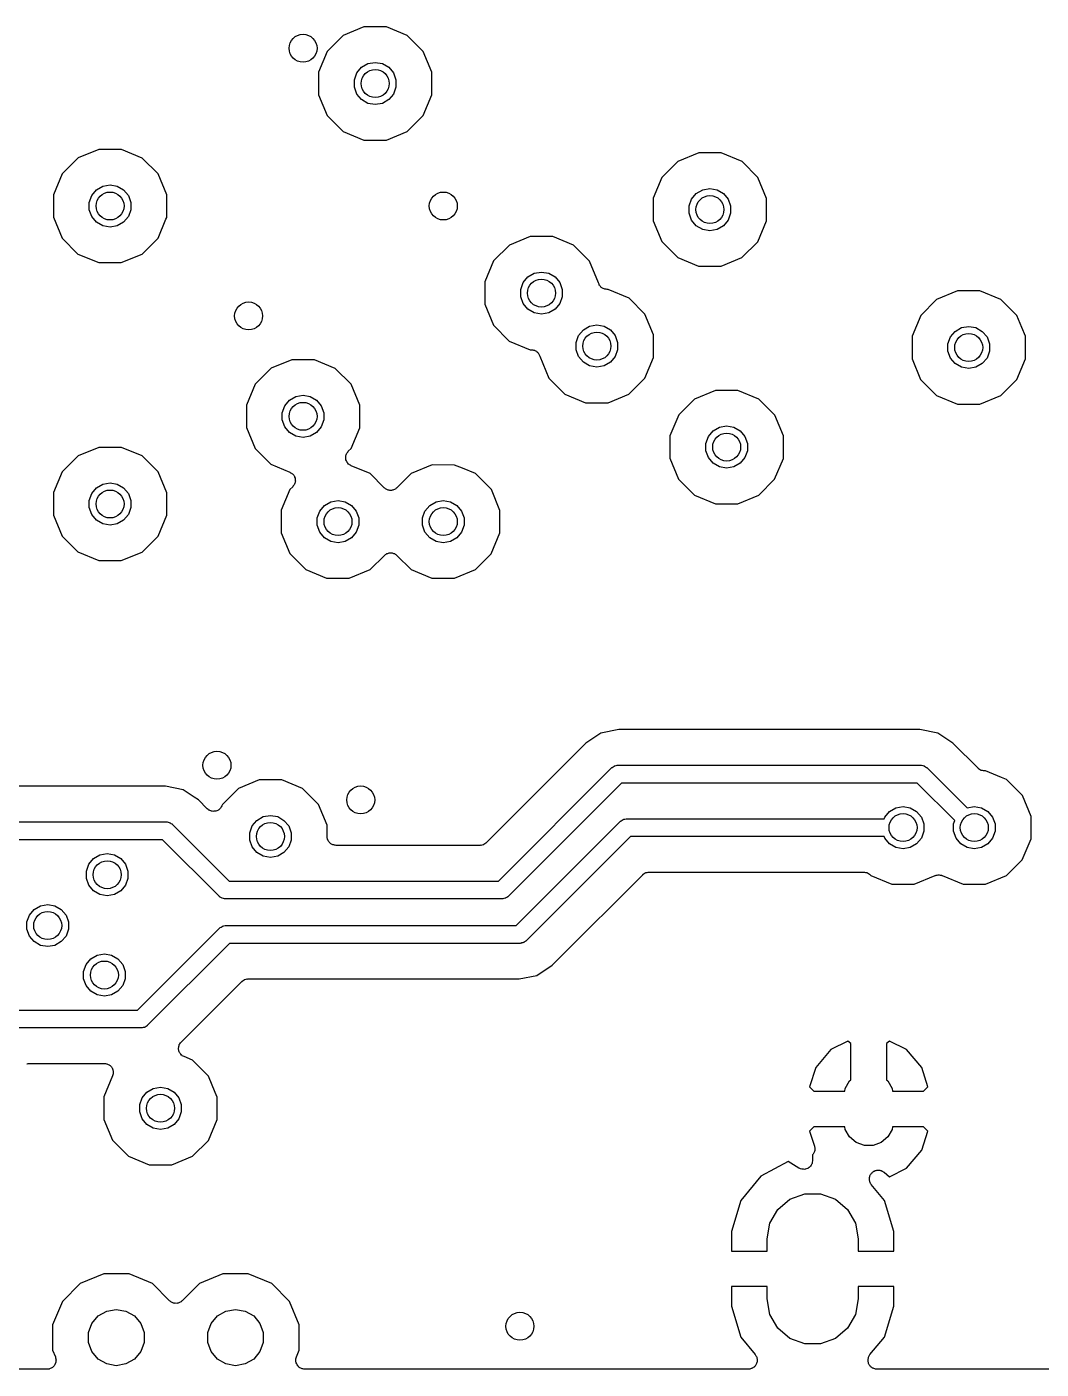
# Model space of a CAD drawing. Extents: x 10 to 287, y -200 to -10.
# Drawn here: x 131.28 to 145.73, y -141.2 to -122.06 of the extents above; entities that cross this region are included whole.
import ezdxf

# ---------------------------------------------------------------- set-up
doc = ezdxf.new("R2010")
doc.units = 0
doc.header["$MEASUREMENT"] = 0
doc.layers.add('BLACK', color=7, linetype='CONTINUOUS')

msp = doc.modelspace()

# ---------------------------------------------------------------- linework, layer by layer
at = {"layer": 'Black'}
for p, q in [((136.08, -122.057), (135.783, -122.18)), ((136.401, -122.057), (136.08, -122.057)), ((136.698, -122.181), (136.401, -122.057)), ((135.783, -122.18), (135.555, -122.407)), ((136.925, -122.408), (136.698, -122.181)), ((135.555, -122.407), (135.432, -122.704)), ((137.048, -122.705), (136.925, -122.408)), ((135.432, -122.704), (135.432, -123.025)), ((135.979, -122.714), (136.046, -122.634)), ((136.046, -122.634), (136.137, -122.582)), ((136.137, -122.582), (136.24, -122.564)), ((136.24, -122.564), (136.343, -122.582)), ((136.343, -122.582), (136.433, -122.634)), ((136.433, -122.634), (136.5, -122.714)), ((137.047, -123.026), (137.048, -122.705)), ((135.943, -122.813), (135.979, -122.714)), ((135.943, -122.917), (135.943, -122.813)), ((136.5, -122.714), (136.536, -122.813)), ((136.536, -122.813), (136.536, -122.917)), ((135.432, -123.025), (135.555, -123.322)), ((135.979, -123.015), (135.943, -122.917)), ((136.046, -123.095), (135.979, -123.015)), ((136.137, -123.148), (136.046, -123.095)), ((136.433, -123.095), (136.343, -123.148)), ((136.5, -123.015), (136.433, -123.095)), ((136.536, -122.917), (136.5, -123.015)), ((136.924, -123.323), (137.047, -123.026)), ((136.24, -123.166), (136.137, -123.148)), ((136.343, -123.148), (136.24, -123.166)), ((135.555, -123.322), (135.782, -123.549)), ((136.697, -123.55), (136.872, -123.375)), ((136.872, -123.375), (136.924, -123.323)), ((135.782, -123.549), (136.078, -123.672)), ((136.4, -123.673), (136.697, -123.55)), ((132.301, -123.805), (132.004, -123.927)), ((132.622, -123.805), (132.301, -123.805)), ((132.919, -123.928), (132.622, -123.805)), ((136.078, -123.672), (136.4, -123.673)), ((140.851, -123.855), (140.554, -123.978)), ((141.172, -123.856), (140.851, -123.855)), ((141.469, -123.979), (141.172, -123.856)), ((132.004, -123.927), (131.777, -124.154)), ((133.146, -124.155), (132.919, -123.928)), ((140.554, -123.978), (140.326, -124.205)), ((141.696, -124.206), (141.469, -123.979)), ((131.777, -124.154), (131.653, -124.451)), ((133.269, -124.452), (133.146, -124.155)), ((140.326, -124.205), (140.203, -124.502)), ((141.819, -124.503), (141.696, -124.206)), ((132.2, -124.462), (132.268, -124.382)), ((132.268, -124.382), (132.358, -124.33)), ((132.358, -124.33), (132.461, -124.312)), ((132.461, -124.312), (132.564, -124.33)), ((132.564, -124.33), (132.654, -124.382)), ((132.654, -124.382), (132.722, -124.462)), ((140.75, -124.513), (140.817, -124.433)), ((140.817, -124.433), (140.908, -124.38)), ((140.908, -124.38), (141.011, -124.362)), ((141.011, -124.362), (141.114, -124.38)), ((141.114, -124.38), (141.204, -124.433)), ((141.204, -124.433), (141.271, -124.513)), ((131.653, -124.451), (131.653, -124.772)), ((132.165, -124.56), (132.2, -124.462)), ((132.165, -124.665), (132.165, -124.56)), ((132.722, -124.462), (132.757, -124.56)), ((132.757, -124.56), (132.757, -124.665)), ((133.269, -124.774), (133.269, -124.452)), ((140.203, -124.502), (140.203, -124.823)), ((140.714, -124.611), (140.75, -124.513)), ((140.714, -124.715), (140.714, -124.611)), ((141.271, -124.513), (141.307, -124.611)), ((141.307, -124.611), (141.307, -124.715)), ((141.818, -124.825), (141.819, -124.503)), ((131.653, -124.772), (131.776, -125.069)), ((132.2, -124.763), (132.165, -124.665)), ((132.268, -124.843), (132.2, -124.763)), ((132.722, -124.763), (132.654, -124.843)), ((132.757, -124.665), (132.722, -124.763)), ((133.145, -125.071), (133.258, -124.8)), ((133.258, -124.8), (133.269, -124.774)), ((133.258, -124.8), (133.258, -124.8)), ((140.75, -124.814), (140.714, -124.715)), ((140.817, -124.894), (140.75, -124.814)), ((141.271, -124.814), (141.204, -124.894)), ((141.307, -124.715), (141.271, -124.814)), ((132.358, -124.895), (132.268, -124.843)), ((132.461, -124.913), (132.358, -124.895)), ((132.564, -124.895), (132.461, -124.913)), ((132.654, -124.843), (132.564, -124.895)), ((140.203, -124.823), (140.325, -125.12)), ((140.908, -124.946), (140.817, -124.894)), ((141.011, -124.964), (140.908, -124.946)), ((141.114, -124.946), (141.011, -124.964)), ((141.204, -124.894), (141.114, -124.946)), ((141.695, -125.121), (141.818, -124.825)), ((131.776, -125.069), (132.003, -125.297)), ((132.918, -125.298), (133.145, -125.071)), ((138.153, -125.169), (137.926, -125.396)), ((138.45, -125.047), (138.153, -125.169)), ((138.772, -125.047), (138.45, -125.047)), ((139.068, -125.17), (138.772, -125.047)), ((139.295, -125.398), (139.068, -125.17)), ((140.325, -125.12), (140.553, -125.348)), ((141.468, -125.348), (141.695, -125.121)), ((132.003, -125.297), (132.3, -125.42)), ((132.621, -125.42), (132.918, -125.298)), ((140.553, -125.348), (140.849, -125.471)), ((141.171, -125.471), (141.468, -125.348)), ((132.3, -125.42), (132.621, -125.42)), ((137.926, -125.396), (137.803, -125.693)), ((138.417, -125.624), (138.507, -125.572)), ((138.507, -125.572), (138.61, -125.554)), ((138.61, -125.554), (138.713, -125.572)), ((138.713, -125.572), (138.804, -125.624)), ((139.424, -125.709), (139.295, -125.398)), ((140.849, -125.471), (141.171, -125.471)), ((137.803, -125.693), (137.802, -126.014)), ((138.314, -125.802), (138.35, -125.704)), ((138.35, -125.704), (138.417, -125.624)), ((138.804, -125.624), (138.871, -125.704)), ((138.871, -125.704), (138.907, -125.802)), ((139.426, -125.719), (139.424, -125.709)), ((139.431, -125.728), (139.426, -125.719)), ((139.435, -125.739), (139.431, -125.728)), ((139.442, -125.747), (139.435, -125.739)), ((139.448, -125.757), (139.442, -125.747)), ((139.456, -125.764), (139.448, -125.757)), ((139.463, -125.773), (139.456, -125.764)), ((139.473, -125.778), (139.463, -125.773)), ((138.314, -125.907), (138.314, -125.802)), ((138.35, -126.005), (138.314, -125.907)), ((138.907, -125.907), (138.871, -126.005)), ((138.907, -125.802), (138.907, -125.907)), ((139.482, -125.785), (139.473, -125.778)), ((139.492, -125.789), (139.482, -125.785)), ((139.502, -125.795), (139.492, -125.789)), ((139.513, -125.797), (139.502, -125.795)), ((139.523, -125.8), (139.513, -125.797)), ((139.534, -125.8), (139.523, -125.8)), ((139.545, -125.802), (139.534, -125.8)), ((139.561, -125.802), (139.545, -125.802)), ((139.858, -125.926), (139.561, -125.802)), ((140.085, -126.153), (139.858, -125.926)), ((144.243, -125.945), (144.016, -126.172)), ((144.54, -125.822), (144.243, -125.945)), ((144.861, -125.822), (144.54, -125.822)), ((145.158, -125.946), (144.861, -125.822)), ((145.385, -126.173), (145.158, -125.946)), ((137.802, -126.014), (137.925, -126.311)), ((138.417, -126.085), (138.35, -126.005)), ((138.507, -126.137), (138.417, -126.085)), ((138.61, -126.155), (138.507, -126.137)), ((138.713, -126.137), (138.61, -126.155)), ((138.804, -126.085), (138.713, -126.137)), ((138.871, -126.005), (138.804, -126.085)), ((140.208, -126.45), (140.085, -126.153)), ((137.925, -126.311), (138.152, -126.539)), ((139.207, -126.38), (139.297, -126.327)), ((139.297, -126.327), (139.4, -126.309)), ((139.4, -126.309), (139.503, -126.327)), ((139.503, -126.327), (139.593, -126.38)), ((144.016, -126.172), (143.892, -126.469)), ((144.507, -126.4), (144.597, -126.347)), ((144.597, -126.347), (144.7, -126.329)), ((144.7, -126.329), (144.803, -126.347)), ((144.803, -126.347), (144.893, -126.4)), ((145.456, -126.345), (145.385, -126.173)), ((145.508, -126.47), (145.456, -126.345)), ((138.152, -126.539), (138.449, -126.662)), ((139.104, -126.558), (139.139, -126.46)), ((139.139, -126.46), (139.207, -126.38)), ((139.593, -126.38), (139.661, -126.46)), ((139.661, -126.46), (139.696, -126.558)), ((140.208, -126.771), (140.208, -126.45)), ((143.892, -126.469), (143.892, -126.79)), ((144.404, -126.578), (144.439, -126.48)), ((144.439, -126.48), (144.507, -126.4)), ((144.893, -126.4), (144.961, -126.48)), ((144.961, -126.48), (144.996, -126.578)), ((145.508, -126.791), (145.508, -126.47)), ((138.449, -126.662), (138.465, -126.662)), ((138.465, -126.662), (138.476, -126.664)), ((138.476, -126.664), (138.487, -126.664)), ((138.487, -126.664), (138.498, -126.668)), ((138.498, -126.668), (138.509, -126.67)), ((138.509, -126.67), (138.518, -126.675)), ((138.518, -126.675), (138.529, -126.679)), ((138.529, -126.679), (138.537, -126.686)), ((138.537, -126.686), (138.547, -126.692)), ((138.547, -126.692), (138.554, -126.7)), ((138.554, -126.7), (138.562, -126.707)), ((138.562, -126.707), (138.568, -126.717)), ((138.568, -126.717), (138.575, -126.726)), ((138.575, -126.726), (138.579, -126.736)), ((139.104, -126.662), (139.104, -126.558)), ((139.139, -126.76), (139.104, -126.662)), ((139.696, -126.662), (139.661, -126.76)), ((139.696, -126.558), (139.696, -126.662)), ((144.404, -126.682), (144.404, -126.578)), ((144.439, -126.78), (144.404, -126.682)), ((144.996, -126.682), (144.961, -126.78)), ((144.996, -126.578), (144.996, -126.682)), ((135.052, -126.804), (134.755, -126.927)), ((135.373, -126.805), (135.052, -126.804)), ((135.67, -126.928), (135.373, -126.805)), ((138.579, -126.736), (138.584, -126.746)), ((138.584, -126.746), (138.586, -126.756)), ((138.586, -126.756), (138.715, -127.067)), ((139.207, -126.84), (139.139, -126.76)), ((139.297, -126.893), (139.207, -126.84)), ((139.4, -126.911), (139.297, -126.893)), ((139.503, -126.893), (139.4, -126.911)), ((139.593, -126.84), (139.503, -126.893)), ((139.661, -126.76), (139.593, -126.84)), ((140.084, -127.068), (140.208, -126.771)), ((143.892, -126.79), (144.015, -127.087)), ((144.507, -126.86), (144.439, -126.78)), ((144.597, -126.913), (144.507, -126.86)), ((144.7, -126.931), (144.597, -126.913)), ((144.803, -126.913), (144.7, -126.931)), ((144.893, -126.86), (144.803, -126.913)), ((144.961, -126.78), (144.893, -126.86)), ((145.384, -127.088), (145.508, -126.791)), ((134.755, -126.927), (134.527, -127.154)), ((135.897, -127.155), (135.67, -126.928)), ((138.715, -127.067), (138.942, -127.294)), ((139.857, -127.295), (140.084, -127.068)), ((144.015, -127.087), (144.242, -127.314)), ((145.157, -127.315), (145.384, -127.088)), ((134.527, -127.154), (134.404, -127.451)), ((136.02, -127.452), (135.897, -127.155)), ((138.942, -127.294), (139.239, -127.418)), ((139.56, -127.418), (139.857, -127.295)), ((141.09, -127.242), (140.793, -127.365)), ((141.411, -127.242), (141.09, -127.242)), ((141.708, -127.366), (141.411, -127.242)), ((134.404, -127.451), (134.404, -127.772)), ((134.916, -127.56), (134.951, -127.462)), ((134.951, -127.462), (135.018, -127.382)), ((135.018, -127.382), (135.109, -127.329)), ((135.109, -127.329), (135.212, -127.311)), ((135.212, -127.311), (135.315, -127.329)), ((135.315, -127.329), (135.405, -127.382)), ((135.405, -127.382), (135.472, -127.462)), ((135.472, -127.462), (135.508, -127.56)), ((136.019, -127.774), (136.02, -127.452)), ((139.239, -127.418), (139.56, -127.418)), ((140.793, -127.365), (140.566, -127.592)), ((141.935, -127.593), (141.708, -127.366)), ((144.242, -127.314), (144.539, -127.438)), ((144.539, -127.438), (144.86, -127.438)), ((144.86, -127.438), (145.157, -127.315)), ((134.916, -127.664), (134.916, -127.56)), ((134.951, -127.763), (134.916, -127.664)), ((135.508, -127.664), (135.472, -127.763)), ((135.508, -127.56), (135.508, -127.664)), ((140.566, -127.592), (140.442, -127.889)), ((142.058, -127.89), (141.935, -127.593)), ((134.404, -127.772), (134.527, -128.069)), ((135.018, -127.843), (134.951, -127.763)), ((135.109, -127.895), (135.018, -127.843)), ((135.405, -127.843), (135.315, -127.895)), ((135.472, -127.763), (135.405, -127.843)), ((135.896, -128.07), (136.019, -127.774)), ((140.989, -127.9), (141.057, -127.82)), ((141.057, -127.82), (141.147, -127.767)), ((141.147, -127.767), (141.25, -127.749)), ((141.25, -127.749), (141.353, -127.767)), ((141.353, -127.767), (141.443, -127.82)), ((141.443, -127.82), (141.511, -127.9)), ((132.301, -128.054), (132.004, -128.177)), ((132.622, -128.054), (132.301, -128.054)), ((132.919, -128.177), (132.622, -128.054)), ((134.527, -128.069), (134.754, -128.296)), ((135.212, -127.913), (135.109, -127.895)), ((135.315, -127.895), (135.212, -127.913)), ((135.857, -128.11), (135.896, -128.07)), ((140.442, -127.889), (140.442, -128.21)), ((140.954, -127.998), (140.989, -127.9)), ((140.954, -128.102), (140.954, -127.998)), ((141.511, -127.9), (141.546, -127.998)), ((141.546, -127.998), (141.546, -128.102)), ((142.058, -128.211), (142.058, -127.89)), ((132.004, -128.177), (131.777, -128.404)), ((133.146, -128.405), (132.919, -128.177)), ((135.82, -128.188), (135.822, -128.18)), ((135.821, -128.202), (135.82, -128.188)), ((135.821, -128.216), (135.821, -128.202)), ((135.823, -128.224), (135.821, -128.216)), ((135.822, -128.18), (135.823, -128.172)), ((135.823, -128.172), (135.828, -128.159)), ((135.824, -128.232), (135.823, -128.224)), ((135.83, -128.245), (135.824, -128.232)), ((135.828, -128.159), (135.831, -128.146)), ((135.834, -128.258), (135.83, -128.245)), ((135.831, -128.146), (135.836, -128.139)), ((135.839, -128.265), (135.834, -128.258)), ((135.836, -128.139), (135.839, -128.131)), ((135.839, -128.131), (135.849, -128.121)), ((135.849, -128.121), (135.857, -128.11)), ((140.442, -128.21), (140.565, -128.507)), ((140.989, -128.2), (140.954, -128.102)), ((141.057, -128.28), (140.989, -128.2)), ((141.511, -128.2), (141.443, -128.28)), ((141.546, -128.102), (141.511, -128.2)), ((141.934, -128.508), (142.058, -128.211)), ((131.777, -128.404), (131.653, -128.7)), ((133.269, -128.702), (133.146, -128.405)), ((134.754, -128.296), (135.024, -128.409)), ((135.024, -128.409), (135.035, -128.416)), ((135.035, -128.416), (135.048, -128.422)), ((135.048, -128.422), (135.054, -128.428)), ((135.054, -128.428), (135.061, -128.432)), ((135.061, -128.432), (135.069, -128.443)), ((135.069, -128.443), (135.079, -128.453)), ((135.079, -128.453), (135.083, -128.461)), ((135.842, -128.272), (135.839, -128.265)), ((135.852, -128.282), (135.842, -128.272)), ((135.861, -128.293), (135.852, -128.282)), ((135.868, -128.298), (135.861, -128.293)), ((135.874, -128.303), (135.868, -128.298)), ((135.886, -128.309), (135.874, -128.303)), ((135.898, -128.317), (135.886, -128.309)), ((136.168, -128.429), (135.898, -128.317)), ((136.37, -128.632), (136.168, -128.429)), ((136.754, -128.428), (136.55, -128.632)), ((137.051, -128.305), (136.754, -128.428)), ((137.372, -128.306), (137.051, -128.305)), ((137.485, -128.352), (137.372, -128.306)), ((137.669, -128.429), (137.485, -128.352)), ((137.896, -128.656), (137.669, -128.429)), ((141.147, -128.333), (141.057, -128.28)), ((141.25, -128.351), (141.147, -128.333)), ((141.353, -128.333), (141.25, -128.351)), ((141.443, -128.28), (141.353, -128.333)), ((132.2, -128.711), (132.268, -128.631)), ((132.268, -128.631), (132.358, -128.579)), ((132.358, -128.579), (132.461, -128.561)), ((132.461, -128.561), (132.564, -128.579)), ((132.564, -128.579), (132.654, -128.631)), ((132.654, -128.631), (132.722, -128.711)), ((135.065, -128.616), (135.025, -128.655)), ((135.073, -128.604), (135.065, -128.616)), ((135.082, -128.594), (135.073, -128.604)), ((135.085, -128.587), (135.082, -128.594)), ((135.083, -128.461), (135.088, -128.467)), ((135.09, -128.58), (135.085, -128.587)), ((135.088, -128.467), (135.092, -128.481)), ((135.094, -128.566), (135.09, -128.58)), ((135.092, -128.481), (135.098, -128.493)), ((135.099, -128.554), (135.094, -128.566)), ((135.098, -128.493), (135.098, -128.501)), ((135.098, -128.501), (135.101, -128.509)), ((135.102, -128.537), (135.099, -128.545)), ((135.099, -128.545), (135.099, -128.554)), ((135.101, -128.509), (135.1, -128.523)), ((135.1, -128.523), (135.102, -128.537)), ((136.379, -128.638), (136.37, -128.632)), ((136.387, -128.646), (136.379, -128.638)), ((136.397, -128.651), (136.387, -128.646)), ((136.533, -128.646), (136.523, -128.651)), ((136.541, -128.638), (136.533, -128.646)), ((136.55, -128.632), (136.541, -128.638)), ((140.565, -128.507), (140.792, -128.734)), ((141.707, -128.735), (141.934, -128.508)), ((131.653, -128.7), (131.653, -129.022)), ((132.165, -128.81), (132.2, -128.711)), ((132.165, -128.914), (132.165, -128.81)), ((132.722, -128.711), (132.757, -128.81)), ((132.757, -128.81), (132.757, -128.914)), ((133.269, -129.023), (133.269, -128.702)), ((135.025, -128.655), (134.902, -128.952)), ((135.516, -128.883), (135.607, -128.831)), ((135.607, -128.831), (135.71, -128.812)), ((135.71, -128.812), (135.813, -128.831)), ((135.813, -128.831), (135.903, -128.883)), ((136.406, -128.657), (136.397, -128.651)), ((136.417, -128.66), (136.406, -128.657)), ((136.427, -128.665), (136.417, -128.66)), ((136.438, -128.666), (136.427, -128.665)), ((136.449, -128.668), (136.438, -128.666)), ((136.46, -128.668), (136.449, -128.668)), ((136.471, -128.668), (136.46, -128.668)), ((136.482, -128.666), (136.471, -128.668)), ((136.493, -128.665), (136.482, -128.666)), ((136.503, -128.66), (136.493, -128.665)), ((136.514, -128.657), (136.503, -128.66)), ((136.523, -128.651), (136.514, -128.657)), ((137.017, -128.883), (137.108, -128.831)), ((137.108, -128.831), (137.211, -128.812)), ((137.211, -128.812), (137.314, -128.831)), ((137.314, -128.831), (137.404, -128.883)), ((138.019, -128.953), (137.896, -128.656)), ((140.792, -128.734), (141.089, -128.858)), ((141.41, -128.858), (141.707, -128.735)), ((131.653, -129.022), (131.776, -129.319)), ((132.2, -129.012), (132.165, -128.914)), ((132.268, -129.092), (132.2, -129.012)), ((132.722, -129.012), (132.654, -129.092)), ((132.757, -128.914), (132.722, -129.012)), ((133.145, -129.32), (133.269, -129.023)), ((134.902, -128.952), (134.902, -129.273)), ((135.413, -129.061), (135.449, -128.963)), ((135.449, -128.963), (135.516, -128.883)), ((135.903, -128.883), (135.97, -128.963)), ((135.97, -128.963), (136.006, -129.061)), ((136.915, -129.061), (136.95, -128.963)), ((136.95, -128.963), (137.017, -128.883)), ((137.404, -128.883), (137.471, -128.963)), ((137.471, -128.963), (137.507, -129.061)), ((138.018, -129.275), (138.019, -128.953)), ((141.089, -128.858), (141.41, -128.858)), ((132.358, -129.145), (132.268, -129.092)), ((132.461, -129.163), (132.358, -129.145)), ((132.564, -129.145), (132.461, -129.163)), ((132.654, -129.092), (132.564, -129.145)), ((135.413, -129.166), (135.413, -129.061)), ((135.449, -129.264), (135.413, -129.166)), ((136.006, -129.166), (135.97, -129.264)), ((136.006, -129.061), (136.006, -129.166)), ((136.915, -129.166), (136.915, -129.061)), ((136.95, -129.264), (136.915, -129.166)), ((137.507, -129.166), (137.471, -129.264)), ((137.507, -129.061), (137.507, -129.166)), ((131.776, -129.319), (132.003, -129.546)), ((132.918, -129.547), (133.145, -129.32)), ((134.902, -129.273), (135.025, -129.57)), ((135.516, -129.344), (135.449, -129.264)), ((135.607, -129.396), (135.516, -129.344)), ((135.71, -129.414), (135.607, -129.396)), ((135.813, -129.396), (135.71, -129.414)), ((135.903, -129.344), (135.813, -129.396)), ((135.97, -129.264), (135.903, -129.344)), ((137.017, -129.344), (136.95, -129.264)), ((137.108, -129.396), (137.017, -129.344)), ((137.211, -129.414), (137.108, -129.396)), ((137.314, -129.396), (137.211, -129.414)), ((137.404, -129.344), (137.314, -129.396)), ((137.471, -129.264), (137.404, -129.344)), ((137.895, -129.571), (138.018, -129.275)), ((132.003, -129.546), (132.3, -129.669)), ((132.621, -129.67), (132.918, -129.547)), ((135.025, -129.57), (135.252, -129.798)), ((136.167, -129.798), (136.371, -129.595)), ((136.371, -129.595), (136.38, -129.588)), ((136.38, -129.588), (136.388, -129.581)), ((136.388, -129.581), (136.398, -129.576)), ((136.398, -129.576), (136.407, -129.569)), ((136.407, -129.569), (136.418, -129.567)), ((136.418, -129.567), (136.428, -129.562)), ((136.428, -129.562), (136.439, -129.561)), ((136.439, -129.561), (136.449, -129.558)), ((136.449, -129.558), (136.461, -129.559)), ((136.461, -129.559), (136.472, -129.558)), ((136.472, -129.558), (136.482, -129.561)), ((136.482, -129.561), (136.493, -129.562)), ((136.493, -129.562), (136.503, -129.567)), ((136.503, -129.567), (136.514, -129.57)), ((136.514, -129.57), (136.523, -129.576)), ((136.523, -129.576), (136.533, -129.581)), ((136.533, -129.581), (136.541, -129.589)), ((136.541, -129.589), (136.55, -129.595)), ((136.55, -129.595), (136.753, -129.798)), ((137.668, -129.798), (137.895, -129.571)), ((132.3, -129.669), (132.621, -129.67)), ((135.252, -129.798), (135.548, -129.921)), ((135.548, -129.921), (135.87, -129.921)), ((135.87, -129.921), (136.167, -129.798)), ((136.753, -129.798), (137.049, -129.921)), ((137.049, -129.921), (137.371, -129.921)), ((137.371, -129.921), (137.668, -129.798)), ((139.713, -132.08), (139.458, -132.131)), ((144.005, -132.08), (139.713, -132.08)), ((144.26, -132.131), (144.005, -132.08)), ((139.242, -132.275), (137.823, -133.694)), ((139.458, -132.131), (139.242, -132.275)), ((144.476, -132.275), (144.26, -132.131)), ((144.833, -132.632), (144.476, -132.275)), ((137.996, -134.239), (139.61, -132.625)), ((139.61, -132.625), (139.615, -132.622)), ((139.615, -132.622), (139.618, -132.618)), ((139.618, -132.618), (139.633, -132.609)), ((139.633, -132.609), (139.646, -132.6)), ((139.646, -132.6), (139.652, -132.598)), ((139.652, -132.598), (139.657, -132.596)), ((139.657, -132.596), (139.673, -132.593)), ((139.673, -132.593), (139.689, -132.588)), ((139.689, -132.588), (139.694, -132.589)), ((139.694, -132.589), (139.7, -132.588)), ((139.7, -132.588), (144.018, -132.588)), ((144.018, -132.588), (144.024, -132.589)), ((144.024, -132.589), (144.029, -132.588)), ((144.029, -132.588), (144.045, -132.593)), ((144.045, -132.593), (144.061, -132.596)), ((144.061, -132.596), (144.066, -132.598)), ((144.066, -132.598), (144.072, -132.6)), ((144.072, -132.6), (144.085, -132.609)), ((144.085, -132.609), (144.1, -132.618)), ((144.1, -132.618), (144.103, -132.622)), ((144.103, -132.622), (144.108, -132.625)), ((144.108, -132.625), (144.677, -133.194)), ((144.838, -132.635), (144.833, -132.632)), ((144.841, -132.64), (144.838, -132.635)), ((144.856, -132.648), (144.841, -132.64)), ((144.869, -132.658), (144.856, -132.648)), ((144.875, -132.659), (144.869, -132.658)), ((144.879, -132.662), (144.875, -132.659)), ((144.896, -132.665), (144.879, -132.662)), ((144.912, -132.669), (144.896, -132.665)), ((134.587, -132.796), (134.29, -132.919)), ((134.908, -132.796), (134.587, -132.796)), ((135.205, -132.92), (134.908, -132.796)), ((139.753, -132.842), (138.139, -134.456)), ((143.965, -132.842), (139.753, -132.842)), ((144.501, -133.378), (143.965, -132.842)), ((144.917, -132.668), (144.912, -132.669)), ((144.923, -132.669), (144.917, -132.668)), ((144.941, -132.669), (144.923, -132.669)), ((145.168, -132.763), (144.941, -132.669)), ((145.238, -132.793), (145.168, -132.763)), ((145.465, -133.02), (145.238, -132.793)), ((133.25, -132.888), (130.397, -132.888)), ((133.504, -132.939), (133.25, -132.888)), ((133.661, -133.044), (133.504, -132.939)), ((133.72, -133.083), (133.661, -133.044)), ((134.29, -132.919), (134.063, -133.146)), ((135.432, -133.147), (135.205, -132.92)), ((145.588, -133.317), (145.465, -133.02)), ((133.846, -133.209), (133.72, -133.083)), ((133.858, -133.217), (133.846, -133.209)), ((133.868, -133.227), (133.858, -133.217)), ((133.876, -133.23), (133.868, -133.227)), ((133.882, -133.235), (133.876, -133.23)), ((133.896, -133.238), (133.882, -133.235)), ((133.908, -133.243), (133.896, -133.238)), ((133.969, -133.242), (133.961, -133.243)), ((133.981, -133.236), (133.969, -133.242)), ((133.995, -133.232), (133.981, -133.236)), ((134.001, -133.227), (133.995, -133.232)), ((134.009, -133.224), (134.001, -133.227)), ((134.019, -133.214), (134.009, -133.224)), ((134.03, -133.205), (134.019, -133.214)), ((134.034, -133.198), (134.03, -133.205)), ((134.04, -133.192), (134.034, -133.198)), ((134.046, -133.18), (134.04, -133.192)), ((134.053, -133.168), (134.046, -133.18)), ((134.063, -133.146), (134.053, -133.168)), ((135.555, -133.444), (135.432, -133.147)), ((143.571, -133.247), (143.661, -133.194)), ((143.661, -133.194), (143.764, -133.176)), ((143.764, -133.176), (143.867, -133.194)), ((143.867, -133.194), (143.957, -133.247)), ((144.677, -133.194), (144.78, -133.176)), ((144.677, -133.194), (144.677, -133.194)), ((144.78, -133.176), (144.883, -133.194)), ((144.883, -133.194), (144.973, -133.247)), ((130.385, -133.396), (133.262, -133.396)), ((133.262, -133.396), (133.268, -133.397)), ((133.268, -133.397), (133.273, -133.397)), ((133.273, -133.397), (133.289, -133.401)), ((133.289, -133.401), (133.306, -133.404)), ((133.306, -133.404), (133.31, -133.407)), ((133.31, -133.407), (133.316, -133.408)), ((133.316, -133.408), (133.329, -133.418)), ((133.329, -133.418), (133.344, -133.426)), ((133.344, -133.426), (133.347, -133.43)), ((133.347, -133.43), (133.352, -133.433)), ((133.352, -133.433), (134.158, -134.239)), ((133.917, -133.244), (133.908, -133.243)), ((133.925, -133.246), (133.917, -133.244)), ((133.939, -133.245), (133.925, -133.246)), ((133.953, -133.245), (133.939, -133.245)), ((133.961, -133.243), (133.953, -133.245)), ((134.486, -133.454), (134.554, -133.374)), ((134.554, -133.374), (134.644, -133.321)), ((134.644, -133.321), (134.747, -133.303)), ((134.747, -133.303), (134.85, -133.321)), ((134.85, -133.321), (134.94, -133.374)), ((134.94, -133.374), (135.008, -133.454)), ((138.25, -134.874), (139.737, -133.387)), ((139.737, -133.387), (139.742, -133.384)), ((139.742, -133.384), (139.745, -133.38)), ((139.745, -133.38), (139.76, -133.371)), ((139.76, -133.371), (139.773, -133.362)), ((139.773, -133.362), (139.779, -133.36)), ((139.779, -133.36), (139.784, -133.358)), ((139.784, -133.358), (139.8, -133.355)), ((139.8, -133.355), (139.816, -133.35)), ((139.816, -133.35), (139.821, -133.351)), ((139.821, -133.351), (139.827, -133.35)), ((139.827, -133.35), (143.495, -133.35)), ((143.495, -133.35), (143.503, -133.327)), ((143.503, -133.327), (143.571, -133.247)), ((143.957, -133.247), (144.025, -133.327)), ((144.025, -133.327), (144.06, -133.425)), ((144.06, -133.425), (144.06, -133.529)), ((144.484, -133.425), (144.501, -133.378)), ((144.484, -133.529), (144.484, -133.425)), ((144.973, -133.247), (145.041, -133.327)), ((145.041, -133.327), (145.076, -133.425)), ((145.076, -133.425), (145.076, -133.529)), ((145.588, -133.638), (145.588, -133.317)), ((134.451, -133.552), (134.486, -133.454)), ((134.451, -133.656), (134.451, -133.552)), ((135.008, -133.454), (135.043, -133.552)), ((135.043, -133.552), (135.043, -133.656)), ((135.555, -133.604), (135.555, -133.444)), ((135.557, -133.615), (135.555, -133.604)), ((135.557, -133.626), (135.557, -133.615)), ((139.88, -133.604), (138.393, -135.091)), ((143.495, -133.604), (139.88, -133.604)), ((143.503, -133.627), (143.495, -133.604)), ((144.06, -133.529), (144.025, -133.627)), ((144.519, -133.627), (144.484, -133.529)), ((145.076, -133.529), (145.041, -133.627)), ((133.21, -133.65), (130.437, -133.65)), ((134.015, -134.456), (133.21, -133.65)), ((134.486, -133.754), (134.451, -133.656)), ((134.554, -133.834), (134.486, -133.754)), ((135.008, -133.754), (134.94, -133.834)), ((135.043, -133.656), (135.008, -133.754)), ((135.56, -133.636), (135.557, -133.626)), ((135.562, -133.647), (135.56, -133.636)), ((135.568, -133.657), (135.562, -133.647)), ((135.572, -133.667), (135.568, -133.657)), ((135.579, -133.676), (135.572, -133.667)), ((135.584, -133.686), (135.579, -133.676)), ((135.593, -133.693), (135.584, -133.686)), ((135.6, -133.701), (135.593, -133.693)), ((135.61, -133.707), (135.6, -133.701)), ((135.618, -133.714), (135.61, -133.707)), ((135.629, -133.718), (135.618, -133.714)), ((135.638, -133.723), (135.629, -133.718)), ((135.649, -133.725), (135.638, -133.723)), ((135.66, -133.729), (135.649, -133.725)), ((135.671, -133.729), (135.66, -133.729)), ((135.682, -133.731), (135.671, -133.729)), ((137.733, -133.731), (135.682, -133.731)), ((137.739, -133.73), (137.733, -133.731)), ((137.744, -133.731), (137.739, -133.73)), ((137.76, -133.726), (137.744, -133.731)), ((137.777, -133.723), (137.76, -133.726)), ((137.782, -133.721), (137.777, -133.723)), ((137.787, -133.719), (137.782, -133.721)), ((137.801, -133.71), (137.787, -133.719)), ((137.815, -133.701), (137.801, -133.71)), ((137.819, -133.697), (137.815, -133.701)), ((137.823, -133.694), (137.819, -133.697)), ((143.571, -133.707), (143.503, -133.627)), ((143.661, -133.76), (143.571, -133.707)), ((143.764, -133.778), (143.661, -133.76)), ((143.867, -133.76), (143.764, -133.778)), ((143.957, -133.707), (143.867, -133.76)), ((144.025, -133.627), (143.957, -133.707)), ((144.587, -133.707), (144.519, -133.627)), ((144.677, -133.76), (144.587, -133.707)), ((144.78, -133.778), (144.677, -133.76)), ((144.883, -133.76), (144.78, -133.778)), ((144.973, -133.707), (144.883, -133.76)), ((145.041, -133.627), (144.973, -133.707)), ((145.464, -133.935), (145.588, -133.638)), ((132.124, -134.098), (132.159, -134)), ((132.159, -134), (132.227, -133.92)), ((132.227, -133.92), (132.317, -133.867)), ((132.317, -133.867), (132.42, -133.849)), ((132.42, -133.849), (132.523, -133.867)), ((132.523, -133.867), (132.613, -133.92)), ((132.613, -133.92), (132.681, -134)), ((132.681, -134), (132.716, -134.098)), ((134.644, -133.887), (134.554, -133.834)), ((134.747, -133.905), (134.644, -133.887)), ((134.85, -133.887), (134.747, -133.905)), ((134.94, -133.834), (134.85, -133.887)), ((145.237, -134.162), (145.464, -133.935)), ((132.124, -134.202), (132.124, -134.098)), ((132.716, -134.098), (132.716, -134.202)), ((138.852, -135.35), (140.053, -134.149)), ((140.053, -134.149), (140.057, -134.146)), ((140.057, -134.146), (140.061, -134.142)), ((140.061, -134.142), (140.075, -134.133)), ((140.075, -134.133), (140.089, -134.124)), ((140.089, -134.124), (140.094, -134.122)), ((140.094, -134.122), (140.099, -134.12)), ((140.099, -134.12), (140.116, -134.117)), ((140.116, -134.117), (140.132, -134.112)), ((140.132, -134.112), (140.137, -134.113)), ((140.137, -134.113), (140.143, -134.112)), ((140.143, -134.112), (143.204, -134.112)), ((143.204, -134.112), (143.209, -134.113)), ((143.209, -134.113), (143.215, -134.112)), ((143.215, -134.112), (143.231, -134.117)), ((143.231, -134.117), (143.247, -134.12)), ((143.247, -134.12), (143.252, -134.122)), ((143.252, -134.122), (143.258, -134.124)), ((143.258, -134.124), (143.271, -134.133)), ((143.271, -134.133), (143.286, -134.142)), ((143.286, -134.142), (143.289, -134.146)), ((143.289, -134.146), (143.294, -134.149)), ((143.294, -134.149), (143.306, -134.161)), ((143.306, -134.161), (143.603, -134.285)), ((143.924, -134.285), (144.224, -134.161)), ((144.224, -134.161), (144.229, -134.16)), ((144.229, -134.16), (144.234, -134.157)), ((144.234, -134.157), (144.251, -134.155)), ((144.251, -134.155), (144.267, -134.151)), ((144.267, -134.151), (144.272, -134.152)), ((144.272, -134.152), (144.278, -134.151)), ((144.278, -134.151), (144.294, -134.155)), ((144.294, -134.155), (144.311, -134.157)), ((144.311, -134.157), (144.316, -134.16)), ((144.316, -134.16), (144.321, -134.161)), ((144.321, -134.161), (144.619, -134.285)), ((144.94, -134.285), (145.237, -134.162)), ((132.159, -134.3), (132.124, -134.202)), ((132.227, -134.38), (132.159, -134.3)), ((132.317, -134.433), (132.227, -134.38)), ((132.613, -134.38), (132.523, -134.433)), ((132.681, -134.3), (132.613, -134.38)), ((132.716, -134.202), (132.681, -134.3)), ((134.158, -134.239), (137.996, -134.239)), ((143.603, -134.285), (143.924, -134.285)), ((144.619, -134.285), (144.94, -134.285)), ((131.469, -134.591), (131.572, -134.573)), ((131.572, -134.573), (131.675, -134.591)), ((132.42, -134.451), (132.317, -134.433)), ((132.523, -134.433), (132.42, -134.451)), ((134.02, -134.459), (134.015, -134.456)), ((134.023, -134.463), (134.02, -134.459)), ((134.038, -134.472), (134.023, -134.463)), ((134.051, -134.481), (134.038, -134.472)), ((134.057, -134.483), (134.051, -134.481)), ((134.061, -134.485), (134.057, -134.483)), ((134.078, -134.488), (134.061, -134.485)), ((134.094, -134.493), (134.078, -134.488)), ((134.099, -134.492), (134.094, -134.493)), ((134.105, -134.493), (134.099, -134.492)), ((138.049, -134.493), (134.105, -134.493)), ((138.055, -134.492), (138.049, -134.493)), ((138.06, -134.493), (138.055, -134.492)), ((138.076, -134.488), (138.06, -134.493)), ((138.092, -134.485), (138.076, -134.488)), ((138.097, -134.483), (138.092, -134.485)), ((138.103, -134.481), (138.097, -134.483)), ((138.116, -134.472), (138.103, -134.481)), ((138.131, -134.463), (138.116, -134.472)), ((138.134, -134.459), (138.131, -134.463)), ((138.139, -134.456), (138.134, -134.459)), ((131.276, -134.822), (131.311, -134.724)), ((131.311, -134.724), (131.379, -134.644)), ((131.379, -134.644), (131.469, -134.591)), ((131.675, -134.591), (131.765, -134.644)), ((131.765, -134.644), (131.833, -134.724)), ((131.833, -134.724), (131.868, -134.822)), ((131.276, -134.926), (131.276, -134.822)), ((131.311, -135.024), (131.276, -134.926)), ((131.868, -134.926), (131.833, -135.024)), ((131.868, -134.822), (131.868, -134.926)), ((132.854, -136.08), (134.022, -134.911)), ((134.022, -134.911), (134.027, -134.908)), ((134.027, -134.908), (134.03, -134.904)), ((134.03, -134.904), (134.045, -134.895)), ((134.045, -134.895), (134.058, -134.886)), ((134.058, -134.886), (134.064, -134.884)), ((134.064, -134.884), (134.069, -134.882)), ((134.069, -134.882), (134.085, -134.879)), ((134.085, -134.879), (134.101, -134.874)), ((134.101, -134.874), (134.106, -134.875)), ((134.106, -134.875), (134.112, -134.874)), ((134.112, -134.874), (138.25, -134.874)), ((131.379, -135.104), (131.311, -135.024)), ((131.469, -135.157), (131.379, -135.104)), ((131.765, -135.104), (131.675, -135.157)), ((131.833, -135.024), (131.765, -135.104)), ((134.165, -135.128), (132.996, -136.297)), ((138.303, -135.128), (134.165, -135.128)), ((138.309, -135.127), (138.303, -135.128)), ((138.314, -135.128), (138.309, -135.127)), ((138.33, -135.123), (138.314, -135.128)), ((138.346, -135.12), (138.33, -135.123)), ((138.351, -135.118), (138.346, -135.12)), ((138.357, -135.116), (138.351, -135.118)), ((138.37, -135.107), (138.357, -135.116)), ((138.385, -135.098), (138.37, -135.107)), ((138.388, -135.094), (138.385, -135.098)), ((138.393, -135.091), (138.388, -135.094)), ((131.572, -135.175), (131.469, -135.157)), ((131.675, -135.157), (131.572, -135.175)), ((132.187, -135.35), (132.277, -135.297)), ((132.277, -135.297), (132.38, -135.279)), ((132.38, -135.279), (132.483, -135.297)), ((132.483, -135.297), (132.573, -135.35)), ((132.084, -135.528), (132.119, -135.43)), ((132.084, -135.632), (132.084, -135.528)), ((132.119, -135.43), (132.187, -135.35)), ((132.573, -135.35), (132.641, -135.43)), ((132.641, -135.43), (132.676, -135.528)), ((132.676, -135.528), (132.676, -135.632)), ((138.545, -135.585), (138.761, -135.441)), ((138.761, -135.441), (138.852, -135.35)), ((138.852, -135.35), (138.852, -135.35)), ((132.119, -135.73), (132.084, -135.632)), ((132.187, -135.81), (132.119, -135.73)), ((132.641, -135.73), (132.573, -135.81)), ((132.676, -135.632), (132.641, -135.73)), ((133.474, -136.537), (134.338, -135.673)), ((134.338, -135.673), (134.342, -135.67)), ((134.342, -135.67), (134.346, -135.666)), ((134.346, -135.666), (134.36, -135.657)), ((134.36, -135.657), (134.374, -135.648)), ((134.374, -135.648), (134.379, -135.646)), ((134.379, -135.646), (134.384, -135.644)), ((134.384, -135.644), (134.401, -135.641)), ((134.401, -135.641), (134.417, -135.636)), ((134.417, -135.636), (134.422, -135.637)), ((134.422, -135.637), (134.428, -135.636)), ((134.428, -135.636), (138.29, -135.636)), ((138.29, -135.636), (138.545, -135.585)), ((132.277, -135.863), (132.187, -135.81)), ((132.38, -135.881), (132.277, -135.863)), ((132.483, -135.863), (132.38, -135.881)), ((132.573, -135.81), (132.483, -135.863)), ((130.55, -136.08), (132.854, -136.08)), ((132.988, -136.304), (132.974, -136.312)), ((132.992, -136.3), (132.988, -136.304)), ((132.996, -136.297), (132.992, -136.3)), ((132.906, -136.334), (130.498, -136.334)), ((132.912, -136.333), (132.906, -136.334)), ((132.917, -136.333), (132.912, -136.333)), ((132.933, -136.329), (132.917, -136.333)), ((132.95, -136.326), (132.933, -136.329)), ((132.955, -136.323), (132.95, -136.326)), ((132.96, -136.322), (132.955, -136.323)), ((132.974, -136.312), (132.96, -136.322)), ((133.437, -136.616), (133.439, -136.608)), ((133.438, -136.63), (133.437, -136.616)), ((133.438, -136.644), (133.438, -136.63)), ((133.44, -136.652), (133.438, -136.644)), ((133.439, -136.608), (133.44, -136.6)), ((133.44, -136.6), (133.445, -136.587)), ((133.441, -136.66), (133.44, -136.652)), ((133.447, -136.673), (133.441, -136.66)), ((133.445, -136.587), (133.448, -136.573)), ((133.451, -136.686), (133.447, -136.673)), ((133.448, -136.573), (133.453, -136.567)), ((133.456, -136.692), (133.451, -136.686)), ((133.453, -136.567), (133.456, -136.559)), ((133.456, -136.559), (133.466, -136.549)), ((133.466, -136.549), (133.474, -136.537)), ((142.737, -136.644), (142.519, -136.901)), ((142.978, -136.521), (142.737, -136.644)), ((143.021, -136.558), (142.978, -136.521)), ((143.021, -137.075), (143.021, -136.558)), ((143.572, -136.521), (143.529, -136.558)), ((143.529, -136.558), (143.529, -137.075)), ((143.813, -136.644), (143.572, -136.521)), ((144.031, -136.901), (143.813, -136.644)), ((131.274, -136.848), (131.281, -136.845)), ((131.281, -136.845), (131.295, -136.844)), ((131.295, -136.844), (131.309, -136.842)), ((131.309, -136.842), (132.38, -136.842)), ((132.38, -136.842), (132.394, -136.844)), ((132.394, -136.844), (132.408, -136.845)), ((132.408, -136.845), (132.415, -136.848)), ((132.415, -136.848), (132.424, -136.849)), ((132.424, -136.849), (132.436, -136.856)), ((132.436, -136.856), (132.449, -136.862)), ((132.449, -136.862), (132.455, -136.867)), ((132.455, -136.867), (132.462, -136.871)), ((132.462, -136.871), (132.471, -136.882)), ((133.459, -136.7), (133.456, -136.692)), ((133.469, -136.71), (133.459, -136.7)), ((133.478, -136.721), (133.469, -136.71)), ((133.485, -136.725), (133.478, -136.721)), ((133.491, -136.731), (133.485, -136.725)), ((133.503, -136.737), (133.491, -136.731)), ((133.515, -136.744), (133.503, -136.737)), ((133.638, -136.796), (133.515, -136.744)), ((133.865, -137.023), (133.638, -136.796)), ((132.497, -137.017), (132.372, -137.319)), ((132.471, -136.882), (132.481, -136.891)), ((132.481, -136.891), (132.485, -136.899)), ((132.485, -136.899), (132.49, -136.905)), ((132.49, -136.905), (132.495, -136.918)), ((132.495, -136.918), (132.501, -136.931)), ((132.501, -137.004), (132.497, -137.017)), ((132.501, -136.931), (132.502, -136.939)), ((132.505, -136.991), (132.501, -137.004)), ((132.502, -136.939), (132.505, -136.947)), ((132.505, -136.947), (132.505, -136.961)), ((132.505, -136.961), (132.507, -136.974)), ((132.507, -136.974), (132.505, -136.982)), ((132.505, -136.982), (132.505, -136.991)), ((133.961, -137.256), (133.865, -137.023)), ((142.519, -136.901), (142.432, -137.173)), ((144.118, -137.173), (144.031, -136.901)), ((132.919, -137.33), (132.987, -137.25)), ((132.987, -137.25), (133.077, -137.197)), ((133.077, -137.197), (133.18, -137.179)), ((133.18, -137.179), (133.283, -137.197)), ((133.283, -137.197), (133.373, -137.25)), ((133.373, -137.25), (133.441, -137.33)), ((133.988, -137.32), (133.961, -137.256)), ((142.432, -137.173), (142.494, -137.236)), ((142.494, -137.236), (142.934, -137.236)), ((142.934, -137.236), (142.941, -137.197)), ((142.941, -137.197), (143.003, -137.09)), ((143.003, -137.09), (143.021, -137.075)), ((143.529, -137.075), (143.547, -137.09)), ((143.547, -137.09), (143.609, -137.197)), ((143.609, -137.197), (143.616, -137.236)), ((143.616, -137.236), (144.056, -137.236)), ((144.056, -137.236), (144.118, -137.173)), ((132.372, -137.319), (132.372, -137.64)), ((132.884, -137.428), (132.919, -137.33)), ((132.884, -137.532), (132.884, -137.428)), ((133.441, -137.33), (133.476, -137.428)), ((133.476, -137.428), (133.476, -137.532)), ((133.988, -137.641), (133.988, -137.32)), ((132.372, -137.64), (132.495, -137.937)), ((132.919, -137.63), (132.884, -137.532)), ((132.987, -137.71), (132.919, -137.63)), ((133.441, -137.63), (133.373, -137.71)), ((133.476, -137.532), (133.441, -137.63)), ((133.864, -137.938), (133.988, -137.641)), ((133.077, -137.763), (132.987, -137.71)), ((133.18, -137.781), (133.077, -137.763)), ((133.283, -137.763), (133.18, -137.781)), ((133.373, -137.71), (133.283, -137.763)), ((142.494, -137.744), (142.432, -137.807)), ((142.432, -137.807), (142.5, -138.021)), ((142.934, -137.744), (142.494, -137.744)), ((142.941, -137.783), (142.934, -137.744)), ((143.003, -137.89), (142.941, -137.783)), ((143.609, -137.783), (143.547, -137.89)), ((143.616, -137.744), (143.609, -137.783)), ((144.056, -137.744), (143.616, -137.744)), ((144.031, -138.079), (144.118, -137.807)), ((144.118, -137.807), (144.056, -137.744)), ((132.495, -137.937), (132.722, -138.164)), ((133.637, -138.165), (133.864, -137.938)), ((142.5, -138.021), (142.502, -138.03)), ((143.097, -137.969), (143.003, -137.89)), ((143.213, -138.012), (143.097, -137.969)), ((143.337, -138.012), (143.213, -138.012)), ((143.453, -137.969), (143.337, -138.012)), ((143.547, -137.89), (143.453, -137.969)), ((132.722, -138.164), (133.019, -138.288)), ((133.34, -138.288), (133.637, -138.165)), ((142.481, -138.134), (142.475, -138.143)), ((142.475, -138.143), (142.475, -138.226)), ((142.489, -138.124), (142.481, -138.134)), ((142.492, -138.115), (142.489, -138.124)), ((142.497, -138.108), (142.492, -138.115)), ((142.5, -138.095), (142.497, -138.108)), ((142.505, -138.082), (142.5, -138.095)), ((142.502, -138.03), (142.505, -138.038)), ((142.505, -138.038), (142.505, -138.051)), ((142.505, -138.051), (142.506, -138.065)), ((142.506, -138.065), (142.505, -138.073)), ((142.505, -138.073), (142.505, -138.082)), ((143.813, -138.336), (144.031, -138.079)), ((133.019, -138.288), (133.34, -138.288)), ((142.128, -138.238), (141.738, -138.447)), ((142.281, -138.334), (142.128, -138.238)), ((142.283, -138.334), (142.281, -138.334)), ((142.284, -138.336), (142.283, -138.334)), ((142.303, -138.343), (142.284, -138.336)), ((142.322, -138.35), (142.303, -138.343)), ((142.324, -138.35), (142.322, -138.35)), ((142.326, -138.351), (142.324, -138.35)), ((142.346, -138.351), (142.326, -138.351)), ((142.366, -138.352), (142.346, -138.351)), ((142.368, -138.351), (142.366, -138.352)), ((142.37, -138.351), (142.368, -138.351)), ((142.389, -138.344), (142.37, -138.351)), ((142.408, -138.338), (142.389, -138.344)), ((142.409, -138.337), (142.408, -138.338)), ((142.411, -138.336), (142.409, -138.337)), ((142.427, -138.323), (142.411, -138.336)), ((142.442, -138.311), (142.427, -138.323)), ((142.444, -138.309), (142.442, -138.311)), ((142.445, -138.308), (142.444, -138.309)), ((142.455, -138.29), (142.445, -138.308)), ((142.466, -138.274), (142.455, -138.29)), ((142.467, -138.269), (142.466, -138.271)), ((142.466, -138.271), (142.466, -138.274)), ((142.471, -138.25), (142.467, -138.269)), ((142.475, -138.23), (142.471, -138.25)), ((142.475, -138.226), (142.475, -138.228)), ((142.475, -138.228), (142.475, -138.23)), ((143.308, -138.416), (143.314, -138.406)), ((143.314, -138.406), (143.322, -138.399)), ((143.322, -138.399), (143.329, -138.391)), ((143.329, -138.391), (143.339, -138.385)), ((143.339, -138.385), (143.348, -138.378)), ((143.348, -138.378), (143.358, -138.375)), ((143.358, -138.375), (143.368, -138.369)), ((143.368, -138.369), (143.379, -138.367)), ((143.379, -138.367), (143.39, -138.363)), ((143.39, -138.363), (143.4, -138.364)), ((143.4, -138.364), (143.411, -138.362)), ((143.411, -138.362), (143.422, -138.364)), ((143.422, -138.364), (143.434, -138.364)), ((143.434, -138.364), (143.444, -138.368)), ((143.444, -138.368), (143.454, -138.37)), ((143.454, -138.37), (143.464, -138.375)), ((143.464, -138.375), (143.475, -138.379)), ((143.475, -138.379), (143.483, -138.386)), ((143.483, -138.386), (143.493, -138.392)), ((143.493, -138.392), (143.572, -138.459)), ((143.572, -138.459), (143.813, -138.336)), ((141.738, -138.447), (141.451, -138.797)), ((143.284, -138.487), (143.286, -138.477)), ((143.286, -138.499), (143.284, -138.487)), ((143.285, -138.51), (143.286, -138.499)), ((143.289, -138.52), (143.285, -138.51)), ((143.286, -138.466), (143.29, -138.455)), ((143.286, -138.477), (143.286, -138.466)), ((143.291, -138.531), (143.289, -138.52)), ((143.29, -138.455), (143.292, -138.444)), ((143.297, -138.541), (143.291, -138.531)), ((143.292, -138.444), (143.297, -138.435)), ((143.297, -138.435), (143.301, -138.425)), ((143.3, -138.552), (143.297, -138.541)), ((143.307, -138.56), (143.3, -138.552)), ((143.301, -138.425), (143.308, -138.416)), ((143.312, -138.569), (143.307, -138.56)), ((143.499, -138.797), (143.312, -138.569)), ((141.977, -138.923), (142.15, -138.778)), ((142.15, -138.778), (142.362, -138.701)), ((142.362, -138.701), (142.588, -138.701)), ((142.588, -138.701), (142.8, -138.778)), ((142.8, -138.778), (142.973, -138.923)), ((141.451, -138.797), (141.317, -139.237)), ((141.864, -139.119), (141.977, -138.923)), ((142.973, -138.923), (143.086, -139.119)), ((143.633, -139.237), (143.499, -138.797)), ((141.825, -139.341), (141.864, -139.119)), ((143.086, -139.119), (143.125, -139.341)), ((141.317, -139.237), (141.317, -139.516)), ((141.825, -139.516), (141.825, -139.341)), ((143.125, -139.341), (143.125, -139.516)), ((143.633, -139.516), (143.633, -139.237)), ((141.317, -139.516), (141.825, -139.516)), ((143.125, -139.516), (143.633, -139.516)), ((132.37, -139.842), (132.036, -139.98)), ((132.731, -139.842), (132.37, -139.842)), ((133.065, -139.981), (132.731, -139.842)), ((134.07, -139.842), (133.736, -139.98)), ((134.431, -139.842), (134.07, -139.842)), ((134.765, -139.981), (134.431, -139.842)), ((132.036, -139.98), (131.781, -140.235)), ((133.31, -140.226), (133.065, -139.981)), ((133.736, -139.98), (133.49, -140.226)), ((135.02, -140.236), (134.765, -139.981)), ((141.825, -140.024), (141.317, -140.024)), ((141.317, -140.024), (141.317, -140.303)), ((141.825, -140.199), (141.825, -140.024)), ((143.633, -140.024), (143.125, -140.024)), ((143.125, -140.024), (143.125, -140.199)), ((143.633, -140.303), (143.633, -140.024)), ((131.781, -140.235), (131.642, -140.569)), ((133.319, -140.232), (133.31, -140.226)), ((133.327, -140.24), (133.319, -140.232)), ((133.337, -140.245), (133.327, -140.24)), ((133.346, -140.251), (133.337, -140.245)), ((133.357, -140.254), (133.346, -140.251)), ((133.367, -140.259), (133.357, -140.254)), ((133.378, -140.26), (133.367, -140.259)), ((133.389, -140.263), (133.378, -140.26)), ((133.4, -140.262), (133.389, -140.263)), ((133.411, -140.263), (133.4, -140.262)), ((133.421, -140.26), (133.411, -140.263)), ((133.433, -140.259), (133.421, -140.26)), ((133.443, -140.254), (133.433, -140.259)), ((133.453, -140.251), (133.443, -140.254)), ((133.462, -140.245), (133.453, -140.251)), ((133.473, -140.24), (133.462, -140.245)), ((133.48, -140.233), (133.473, -140.24)), ((133.49, -140.226), (133.48, -140.233)), ((135.158, -140.57), (135.02, -140.236)), ((141.317, -140.303), (141.451, -140.743)), ((141.864, -140.421), (141.825, -140.199)), ((143.125, -140.199), (143.086, -140.421)), ((143.499, -140.743), (143.633, -140.303)), ((132.202, -140.549), (132.292, -140.442)), ((132.292, -140.442), (132.413, -140.373)), ((132.413, -140.373), (132.55, -140.348)), ((132.55, -140.348), (132.687, -140.373)), ((132.687, -140.373), (132.808, -140.442)), ((132.808, -140.442), (132.898, -140.549)), ((133.902, -140.549), (133.992, -140.442)), ((133.992, -140.442), (134.113, -140.373)), ((134.113, -140.373), (134.25, -140.348)), ((134.25, -140.348), (134.387, -140.373)), ((134.387, -140.373), (134.508, -140.442)), ((134.508, -140.442), (134.598, -140.549)), ((141.977, -140.617), (141.864, -140.421)), ((143.086, -140.421), (142.973, -140.617)), ((131.642, -140.569), (131.642, -140.93)), ((132.155, -140.68), (132.202, -140.549)), ((132.155, -140.82), (132.155, -140.68)), ((132.898, -140.549), (132.945, -140.68)), ((132.945, -140.68), (132.945, -140.82)), ((133.855, -140.68), (133.902, -140.549)), ((133.855, -140.82), (133.855, -140.68)), ((134.598, -140.549), (134.645, -140.68)), ((134.645, -140.68), (134.645, -140.82)), ((135.158, -140.931), (135.158, -140.57)), ((142.15, -140.762), (141.977, -140.617)), ((142.973, -140.617), (142.8, -140.762)), ((132.202, -140.951), (132.155, -140.82)), ((132.945, -140.82), (132.898, -140.951)), ((133.902, -140.951), (133.855, -140.82)), ((134.645, -140.82), (134.598, -140.951)), ((141.451, -140.743), (141.657, -140.994)), ((142.362, -140.839), (142.15, -140.762)), ((142.588, -140.839), (142.362, -140.839)), ((142.8, -140.762), (142.588, -140.839)), ((143.293, -140.994), (143.499, -140.743)), ((131.642, -140.93), (131.682, -141.026)), ((131.682, -141.026), (131.685, -141.039)), ((131.685, -141.039), (131.689, -141.052)), ((131.689, -141.052), (131.689, -141.061)), ((131.689, -141.061), (131.691, -141.069)), ((131.691, -141.069), (131.689, -141.083)), ((131.689, -141.083), (131.689, -141.097)), ((132.292, -141.058), (132.202, -140.951)), ((132.413, -141.127), (132.292, -141.058)), ((132.808, -141.058), (132.687, -141.127)), ((132.898, -140.951), (132.808, -141.058)), ((133.992, -141.058), (133.902, -140.951)), ((134.113, -141.127), (133.992, -141.058)), ((134.508, -141.058), (134.387, -141.127)), ((134.598, -140.951), (134.508, -141.058)), ((135.109, -141.069), (135.111, -141.061)), ((135.111, -141.083), (135.109, -141.069)), ((135.111, -141.052), (135.116, -141.039)), ((135.111, -141.061), (135.111, -141.052)), ((135.111, -141.097), (135.111, -141.083)), ((135.116, -141.039), (135.119, -141.026)), ((135.119, -141.026), (135.158, -140.931)), ((141.657, -140.994), (141.662, -141.003)), ((141.662, -141.003), (141.668, -141.011)), ((141.668, -141.011), (141.673, -141.022)), ((141.673, -141.022), (141.678, -141.032)), ((141.678, -141.032), (141.68, -141.043)), ((141.68, -141.043), (141.684, -141.052)), ((141.684, -141.052), (141.684, -141.064)), ((141.684, -141.064), (141.685, -141.076)), ((141.685, -141.076), (141.684, -141.086)), ((141.684, -141.086), (141.684, -141.097)), ((143.265, -141.076), (143.266, -141.064)), ((143.266, -141.086), (143.265, -141.076)), ((143.266, -141.052), (143.27, -141.043)), ((143.266, -141.064), (143.266, -141.052)), ((143.266, -141.097), (143.266, -141.086)), ((143.27, -141.043), (143.272, -141.032)), ((143.272, -141.032), (143.277, -141.022)), ((143.277, -141.022), (143.282, -141.011)), ((143.282, -141.011), (143.288, -141.003)), ((143.288, -141.003), (143.293, -140.994)), ((131.564, -141.201), (81.0255, -141.201)), ((131.578, -141.199), (131.564, -141.201)), ((131.592, -141.199), (131.578, -141.199)), ((131.599, -141.195), (131.592, -141.199)), ((131.608, -141.194), (131.599, -141.195)), ((131.62, -141.187), (131.608, -141.194)), ((131.632, -141.182), (131.62, -141.187)), ((131.639, -141.176), (131.632, -141.182)), ((131.646, -141.172), (131.639, -141.176)), ((131.655, -141.161), (131.646, -141.172)), ((131.665, -141.152), (131.655, -141.161)), ((131.669, -141.144), (131.665, -141.152)), ((131.674, -141.138), (131.669, -141.144)), ((131.679, -141.125), (131.674, -141.138)), ((131.685, -141.113), (131.679, -141.125)), ((131.686, -141.104), (131.685, -141.113)), ((131.689, -141.097), (131.686, -141.104)), ((132.55, -141.152), (132.413, -141.127)), ((132.687, -141.127), (132.55, -141.152)), ((134.25, -141.152), (134.113, -141.127)), ((134.387, -141.127), (134.25, -141.152)), ((135.114, -141.104), (135.111, -141.097)), ((135.115, -141.113), (135.114, -141.104)), ((135.121, -141.125), (135.115, -141.113)), ((135.126, -141.138), (135.121, -141.125)), ((135.131, -141.144), (135.126, -141.138)), ((135.135, -141.152), (135.131, -141.144)), ((135.145, -141.161), (135.135, -141.152)), ((135.154, -141.172), (135.145, -141.161)), ((135.161, -141.176), (135.154, -141.172)), ((135.168, -141.182), (135.161, -141.176)), ((135.18, -141.187), (135.168, -141.182)), ((135.192, -141.194), (135.18, -141.187)), ((135.201, -141.195), (135.192, -141.194)), ((135.208, -141.198), (135.201, -141.195)), ((135.222, -141.199), (135.208, -141.198)), ((135.236, -141.201), (135.222, -141.199)), ((141.558, -141.201), (135.236, -141.201)), ((141.569, -141.2), (141.558, -141.201)), ((141.579, -141.2), (141.569, -141.2)), ((141.59, -141.196), (141.579, -141.2)), ((141.602, -141.194), (141.59, -141.196)), ((141.611, -141.189), (141.602, -141.194)), ((141.621, -141.185), (141.611, -141.189)), ((141.63, -141.178), (141.621, -141.185)), ((141.64, -141.172), (141.63, -141.178)), ((141.647, -141.164), (141.64, -141.172)), ((141.655, -141.157), (141.647, -141.164)), ((141.661, -141.147), (141.655, -141.157)), ((141.668, -141.138), (141.661, -141.147)), ((141.672, -141.128), (141.668, -141.138)), ((141.677, -141.119), (141.672, -141.128)), ((141.68, -141.108), (141.677, -141.119)), ((141.684, -141.097), (141.68, -141.108)), ((143.27, -141.108), (143.266, -141.097)), ((143.273, -141.119), (143.27, -141.108)), ((143.278, -141.128), (143.273, -141.119)), ((143.282, -141.138), (143.278, -141.128)), ((143.289, -141.147), (143.282, -141.138)), ((143.295, -141.157), (143.289, -141.147)), ((143.303, -141.164), (143.295, -141.157)), ((143.31, -141.172), (143.303, -141.164)), ((143.32, -141.178), (143.31, -141.172)), ((143.329, -141.185), (143.32, -141.178)), ((143.339, -141.189), (143.329, -141.185)), ((143.348, -141.194), (143.339, -141.189)), ((143.36, -141.196), (143.348, -141.194)), ((143.371, -141.2), (143.36, -141.196)), ((143.381, -141.2), (143.371, -141.2)), ((143.392, -141.201), (143.381, -141.2)), ((147.208, -141.201), (143.392, -141.201))]:
    msp.add_line(p, q, dxfattribs=at)
for centre in [(135.212, -122.362), (136.24, -122.865), (132.461, -124.612), (137.211, -124.612), (141.011, -124.663), (138.61, -125.854), (134.436, -126.18), (139.4, -126.61), (144.7, -126.63), (135.212, -127.612), (141.25, -128.05), (132.461, -128.862), (135.71, -129.113), (137.211, -129.113), (133.985, -132.588), (136.034, -133.083), (134.747, -133.604), (143.764, -133.477), (144.78, -133.477), (132.42, -134.15), (131.572, -134.874), (132.38, -135.58), (133.18, -137.48), (138.303, -140.589)]:
    msp.add_circle(centre, 0.1994, dxfattribs=at)

doc.saveas('drawing.dxf')
